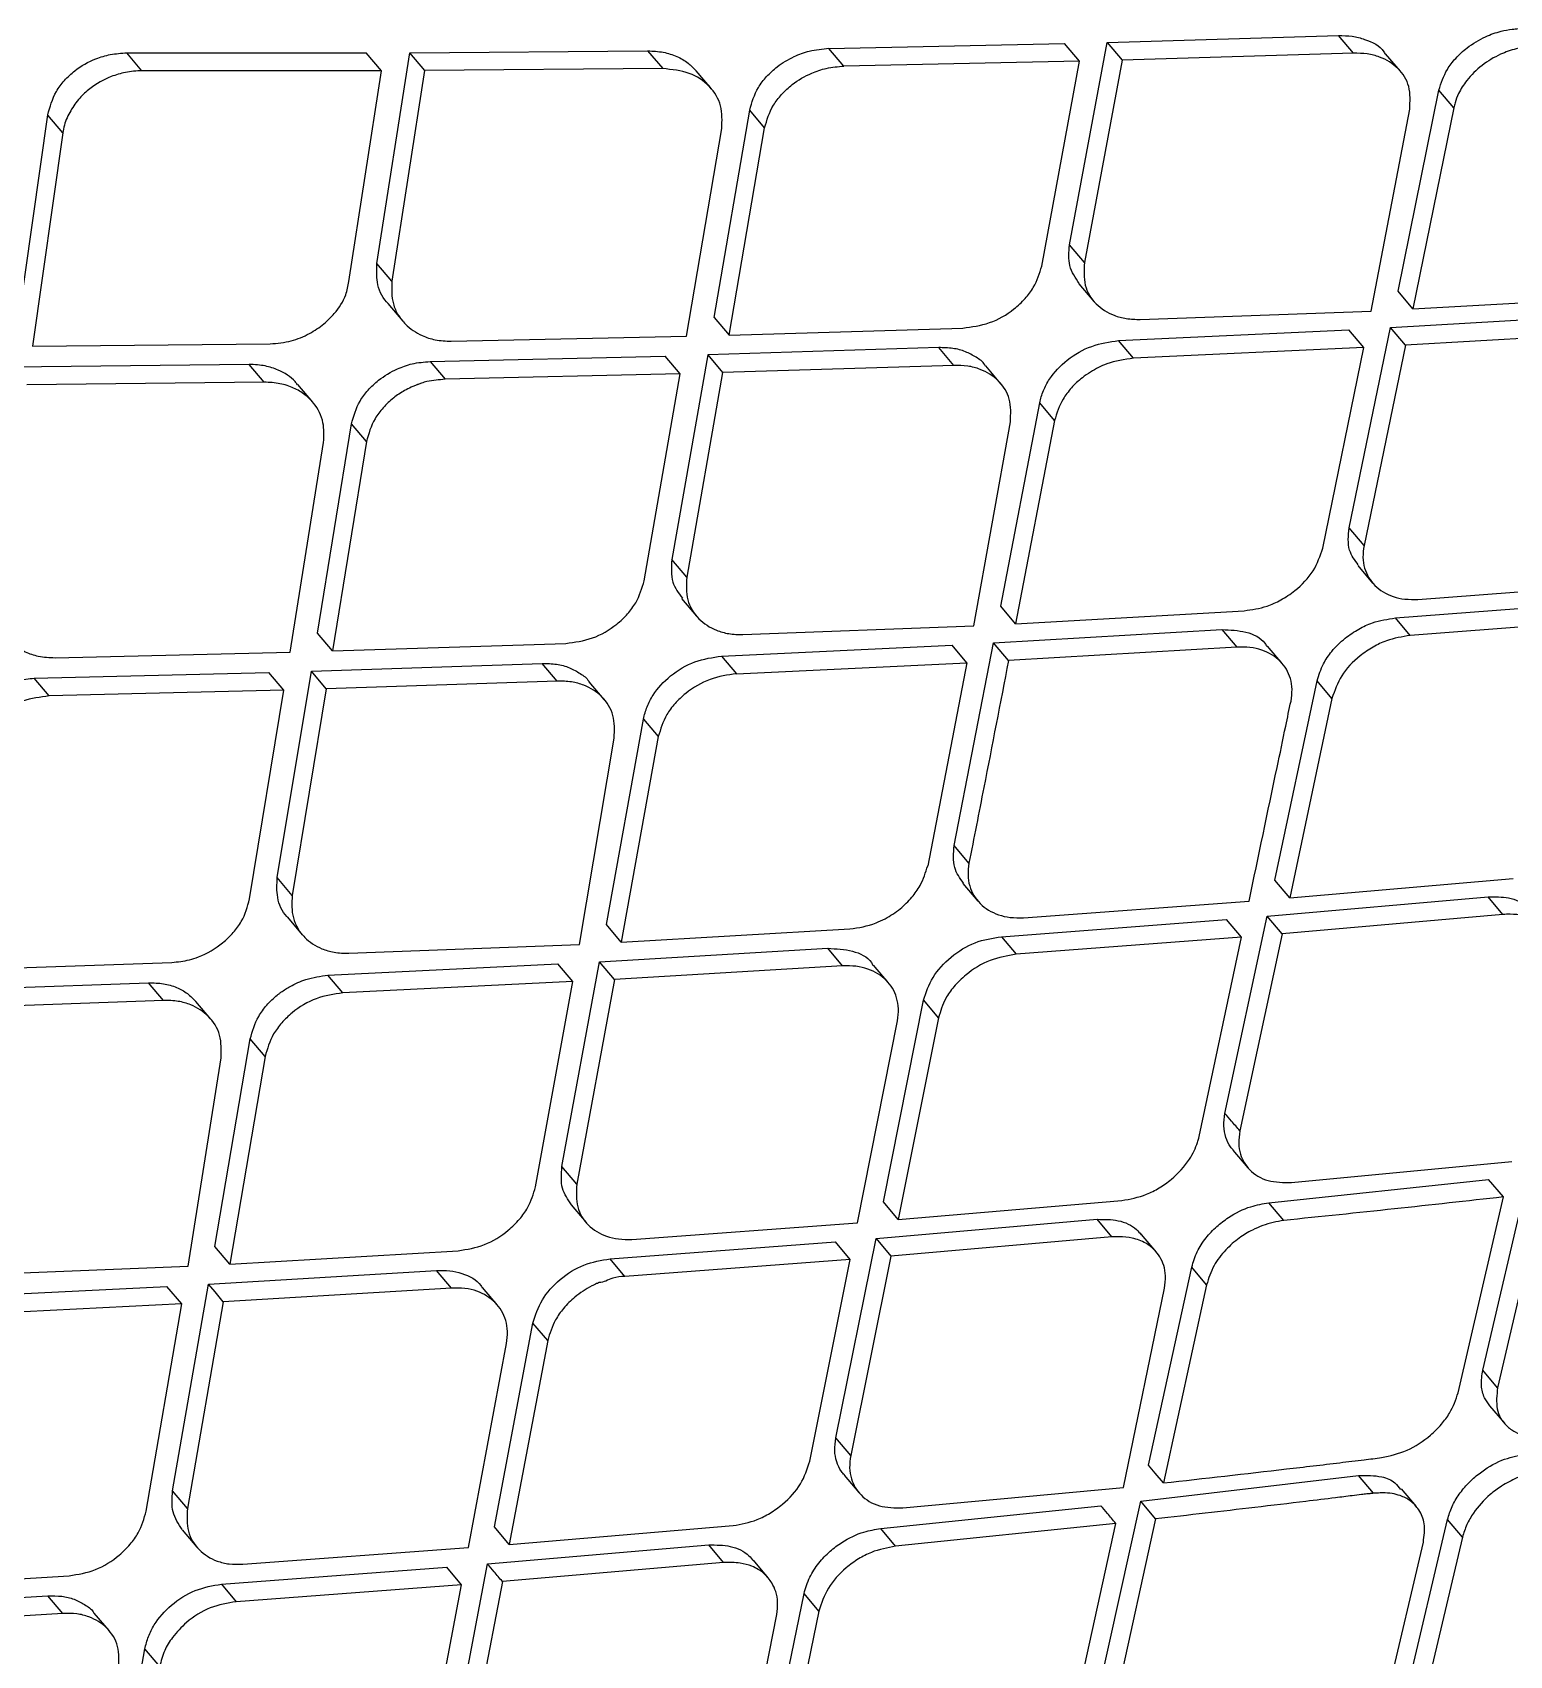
# Model space of a CAD drawing. Extents: x 0 to 84, y -21 to 126.
# Drawn here: x 14.292 to 15.33, y 67.292 to 68.433 of the extents above; entities that cross this region are included whole.
import ezdxf

# ---------------------------------------------------------------- set-up
doc = ezdxf.new("R2010")
doc.units = 0
doc.header["$MEASUREMENT"] = 0
doc.layers.add('1', color=4, linetype='Continuous')

# ---------------------------------------------------------------- blocks, each defined once
blk = doc.blocks.new('PRODIGY')
at = {"layer": '1', "color": 3, "linetype": 'Continuous', "lineweight": 25}
for p, q in [((14.852, 68.4218), (15.0175, 68.4252)), ((15.028, 68.4128), (15.0175, 68.4252)), ((15.021, 68.2837), (15.0474, 68.426)), ((15.0474, 68.426), (15.2101, 68.4309)), ((15.0475, 68.426), (15.058, 68.4135)), ((15.2206, 68.4184), (15.2101, 68.4309)), ((14.3586, 68.4187), (14.5269, 68.4187)), ((14.3692, 68.4061), (14.3586, 68.4186)), ((14.5375, 68.4061), (14.5269, 68.4187)), ((14.5344, 68.2707), (14.5574, 68.4188)), ((14.5574, 68.4188), (14.7246, 68.4201)), ((14.568, 68.4063), (14.5574, 68.4188)), ((14.7246, 68.4201), (14.7352, 68.4076)), ((14.8625, 68.4094), (14.852, 68.4218)), ((15.028, 68.4128), (14.8625, 68.4094)), ((15.0016, 68.2688), (15.028, 68.4128)), ((15.058, 68.4135), (15.0315, 68.2712)), ((15.2206, 68.4184), (15.058, 68.4135)), ((15.2536, 68.4057), (15.243, 68.4181)), ((14.5375, 68.4061), (14.3692, 68.4061)), ((14.5147, 68.2579), (14.5375, 68.4061)), ((14.5679, 68.4063), (14.5449, 68.2583)), ((14.7352, 68.4076), (14.5679, 68.4063)), ((14.7694, 68.3934), (14.7587, 68.4061)), ((15.252, 68.2511), (15.2807, 68.3924)), ((15.2912, 68.38), (15.2807, 68.3924)), ((14.7714, 68.2327), (14.7963, 68.3785)), ((14.8068, 68.366), (14.7963, 68.3784)), ((15.2331, 68.2372), (15.2601, 68.3791)), ((15.2912, 68.38), (15.2624, 68.2387)), ((14.2817, 68.225), (14.3031, 68.375)), ((14.3137, 68.3624), (14.3031, 68.3749)), ((14.7819, 68.2203), (14.8068, 68.366)), ((14.3137, 68.3624), (14.2923, 68.2125)), ((14.752, 68.2195), (14.7767, 68.3655)), ((15.0315, 68.2712), (15.021, 68.2837)), ((14.5449, 68.2583), (14.5344, 68.2707)), ((15.0277, 68.2564), (15.0382, 68.244)), ((14.5421, 68.2424), (14.5525, 68.23)), ((15.2624, 68.2387), (15.252, 68.2511)), ((15.2624, 68.2387), (15.4231, 68.2478)), ((14.7714, 68.2327), (14.7819, 68.2203)), ((15.0708, 68.2313), (15.2331, 68.2372)), ((15.2467, 68.2255), (15.4072, 68.2349)), ((14.5866, 68.216), (14.752, 68.2195)), ((14.7819, 68.2203), (14.9461, 68.2252)), ((15.0555, 68.2164), (15.2174, 68.224)), ((15.2279, 68.2116), (15.2174, 68.224)), ((15.2176, 68.0848), (15.2467, 68.2255)), ((15.2572, 68.2131), (15.2467, 68.2255)), ((15.4176, 68.2225), (15.2572, 68.2131)), ((14.2923, 68.2125), (14.4593, 68.2141)), ((14.7668, 68.2063), (14.7416, 68.0625)), ((14.9292, 68.2115), (14.7668, 68.2063)), ((14.7668, 68.2063), (14.7773, 68.1939)), ((14.9397, 68.199), (14.9292, 68.2115)), ((15.066, 68.204), (15.0555, 68.2164)), ((15.2279, 68.2116), (15.066, 68.204)), ((15.199, 68.0705), (15.2279, 68.2116)), ((15.2572, 68.2131), (15.228, 68.0724)), ((14.4446, 68.1996), (14.2778, 68.1978)), ((14.4552, 68.1871), (14.4446, 68.1996)), ((14.5717, 68.2017), (14.7369, 68.2055)), ((14.5717, 68.2017), (14.5822, 68.1893)), ((14.7474, 68.193), (14.7369, 68.2055)), ((14.9397, 68.199), (14.7773, 68.1939)), ((14.9728, 68.1861), (14.9623, 68.1986)), ((14.4552, 68.1871), (14.2884, 68.1853)), ((14.4893, 68.1731), (14.4788, 68.1855)), ((14.7474, 68.193), (14.5822, 68.1893)), ((14.7222, 68.0476), (14.7474, 68.193)), ((14.7773, 68.1939), (14.7521, 68.0501)), ((14.9727, 68.0298), (15.0001, 68.1727)), ((15.0106, 68.1602), (15.0001, 68.1726)), ((15.0106, 68.1602), (14.9832, 68.0174)), ((14.4927, 68.0107), (14.5165, 68.1578)), ((14.527, 68.1454), (14.5165, 68.1578)), ((14.9539, 68.0159), (14.9795, 68.1593)), ((14.4733, 67.9974), (14.4969, 68.1448)), ((14.527, 68.1454), (14.5032, 67.9983)), ((15.228, 68.0724), (15.2176, 68.0848)), ((14.7521, 68.0501), (14.7416, 68.0625)), ((15.2236, 68.0584), (15.234, 68.046)), ((15.2659, 68.0345), (15.4243, 68.0463)), ((14.7485, 68.0351), (14.759, 68.0227)), ((14.9832, 68.0174), (14.9727, 68.0298)), ((14.9832, 68.0174), (15.1438, 68.0265)), ((15.2501, 68.0215), (15.4082, 68.0336)), ((14.7916, 68.0098), (14.9539, 68.0159)), ((14.9677, 68.0039), (15.1282, 68.0133)), ((15.1282, 68.0133), (15.1386, 68.0009)), ((15.2605, 68.0091), (15.2501, 68.0215)), ((15.4187, 68.0212), (15.2605, 68.0091)), ((14.5032, 67.9983), (14.4927, 68.0107)), ((14.5032, 67.9983), (14.6671, 68.0035)), ((14.7766, 67.9946), (14.9385, 68.0023)), ((14.9489, 67.9899), (14.9385, 68.0023)), ((14.94, 67.8615), (14.9677, 68.0039)), ((14.9782, 67.9915), (14.9677, 68.0039)), ((15.1386, 68.0009), (14.9782, 67.9915)), ((15.1707, 67.9892), (15.1602, 68.0017)), ((14.3082, 67.9935), (14.4733, 67.9974)), ((14.4883, 67.984), (14.6505, 67.9895)), ((14.6609, 67.9771), (14.6505, 67.9895)), ((14.7766, 67.9946), (14.7871, 67.9822)), ((14.7871, 67.9822), (14.9489, 67.9899)), ((14.9489, 67.9899), (14.9214, 67.8473)), ((14.2936, 67.979), (14.4584, 67.9832)), ((14.3041, 67.9666), (14.2936, 67.979)), ((14.469, 67.9707), (14.4585, 67.9832)), ((14.4643, 67.8389), (14.4883, 67.984)), ((14.4988, 67.9716), (14.4883, 67.984)), ((14.469, 67.9707), (14.3041, 67.9666)), ((14.4449, 67.8239), (14.469, 67.9707)), ((14.4988, 67.9716), (14.4748, 67.8264)), ((14.6609, 67.9771), (14.4988, 67.9716)), ((14.6941, 67.9641), (14.6836, 67.9765)), ((15.1654, 67.8371), (15.1951, 67.9773)), ((15.2055, 67.9649), (15.1951, 67.9773)), ((15.2055, 67.9649), (15.1759, 67.8247)), ((14.6956, 67.8059), (14.7216, 67.9503)), ((14.7217, 67.9503), (14.7321, 67.938)), ((14.6768, 67.792), (14.7011, 67.937)), ((14.7321, 67.938), (14.706, 67.7936)), ((14.9504, 67.8491), (14.94, 67.8615)), ((14.4748, 67.8264), (14.4643, 67.8389)), ((14.9462, 67.8348), (14.9566, 67.8224)), ((15.1759, 67.8247), (15.1654, 67.8371)), ((15.1759, 67.8247), (15.3328, 67.8383)), ((14.9887, 67.8107), (15.1472, 67.8224)), ((15.16, 67.8117), (15.3152, 67.8254)), ((15.3256, 67.813), (15.3152, 67.8254)), ((14.4715, 67.8111), (14.4819, 67.7987)), ((14.9732, 67.7974), (15.1314, 67.8094)), ((15.1303, 67.6732), (15.16, 67.8117)), ((15.1418, 67.797), (15.1314, 67.8094)), ((15.1705, 67.7993), (15.16, 67.8117)), ((15.3256, 67.813), (15.1705, 67.7993)), ((14.706, 67.7936), (14.6956, 67.8059)), ((14.706, 67.7936), (14.8666, 67.8028)), ((14.9732, 67.7974), (14.9836, 67.785)), ((15.1418, 67.797), (14.9836, 67.785)), ((15.1121, 67.6569), (15.1418, 67.797)), ((15.1705, 67.7993), (15.1408, 67.6609)), ((14.5146, 67.7857), (14.6767, 67.792)), ((14.6908, 67.7798), (14.8512, 67.7892)), ((14.8616, 67.7768), (14.8512, 67.7892)), ((14.2267, 67.7737), (14.3903, 67.7793)), ((14.4999, 67.7703), (14.6616, 67.7782)), ((14.672, 67.7658), (14.6616, 67.7782)), ((14.6644, 67.6358), (14.6908, 67.7798)), ((14.7013, 67.7674), (14.6908, 67.7797)), ((14.8616, 67.7768), (14.7013, 67.7674)), ((14.8939, 67.765), (14.8834, 67.7774)), ((14.212, 67.7592), (14.3739, 67.765)), ((14.3844, 67.7526), (14.3739, 67.765)), ((14.5103, 67.7579), (14.4999, 67.7703)), ((14.672, 67.7658), (14.5103, 67.7579)), ((14.6458, 67.6216), (14.672, 67.7658)), ((14.7013, 67.7674), (14.6748, 67.6234)), ((14.3844, 67.7526), (14.2225, 67.7468)), ((14.4176, 67.7395), (14.4071, 67.7519)), ((14.8903, 67.6109), (14.9185, 67.7527)), ((14.929, 67.7403), (14.9186, 67.7527)), ((14.8721, 67.5963), (14.9001, 67.7383)), ((14.929, 67.7403), (14.9007, 67.5985)), ((14.4205, 67.5797), (14.4453, 67.7255)), ((14.4558, 67.7132), (14.4453, 67.7255)), ((14.4017, 67.5657), (14.4248, 67.7122)), ((14.4558, 67.7132), (14.4309, 67.5673)), ((15.1359, 67.6474), (15.1463, 67.635)), ((14.6748, 67.6234), (14.6644, 67.6358)), ((15.177, 67.6245), (15.3318, 67.6394)), ((15.1611, 67.6103), (15.3156, 67.6268)), ((15.3114, 67.4927), (15.3435, 67.63)), ((15.326, 67.6144), (15.3156, 67.6268)), ((15.2942, 67.4768), (15.326, 67.6144)), ((15.3539, 67.6176), (15.3219, 67.4803)), ((14.6709, 67.6088), (14.6813, 67.5965)), ((14.9007, 67.5985), (14.8903, 67.6109)), ((14.9007, 67.5985), (15.0578, 67.6119)), ((15.1716, 67.5979), (15.1611, 67.6103)), ((14.7135, 67.5846), (14.8721, 67.5963)), ((14.8851, 67.5852), (15.0405, 67.5987)), ((15.0509, 67.5863), (15.0405, 67.5987)), ((14.4309, 67.5673), (14.4205, 67.5797)), ((14.6982, 67.571), (14.8565, 67.5829)), ((14.8669, 67.5705), (14.8565, 67.5829)), ((14.8568, 67.4451), (14.8851, 67.5852)), ((14.8851, 67.5852), (14.8956, 67.5728)), ((15.0509, 67.5863), (14.8956, 67.5728)), ((15.0821, 67.5757), (15.0717, 67.5881)), ((14.4309, 67.5673), (14.5914, 67.5766)), ((14.7086, 67.5586), (14.6982, 67.5709)), ((14.8669, 67.5705), (14.7086, 67.5586)), ((14.8386, 67.4288), (14.8669, 67.5705)), ((14.8956, 67.5728), (14.8673, 67.4327)), ((14.2398, 67.5592), (14.4017, 67.5657)), ((14.416, 67.5532), (14.5763, 67.5628)), ((14.5867, 67.5504), (14.5763, 67.5628)), ((15.0766, 67.4258), (15.107, 67.5651)), ((15.1174, 67.5527), (15.107, 67.5651)), ((14.2252, 67.5435), (14.3867, 67.5516)), ((14.3972, 67.5392), (14.3867, 67.5516)), ((14.3908, 67.4078), (14.416, 67.5532)), ((14.5867, 67.5504), (14.4264, 67.5408)), ((14.619, 67.5384), (14.6086, 67.5508)), ((15.0591, 67.4103), (15.0878, 67.5502)), ((15.1174, 67.5527), (15.087, 67.4134)), ((14.3972, 67.5392), (14.2357, 67.5311)), ((14.3722, 67.3936), (14.3972, 67.5392)), ((14.4264, 67.5408), (14.4012, 67.3954)), ((14.617, 67.3825), (14.644, 67.5258)), ((14.6544, 67.5135), (14.644, 67.5258)), ((14.5988, 67.3679), (14.6255, 67.5115)), ((14.6544, 67.5135), (14.6274, 67.3701)), ((15.3219, 67.4803), (15.3114, 67.4927)), ((15.3163, 67.4676), (15.3267, 67.4553)), ((14.8673, 67.4327), (14.8568, 67.4451)), ((14.8627, 67.4189), (14.8731, 67.4066)), ((15.0711, 67.4005), (15.2242, 67.4186)), ((15.2346, 67.4062), (15.2242, 67.4186)), ((14.4012, 67.3954), (14.3908, 67.4078)), ((14.9039, 67.3958), (15.0591, 67.4103)), ((15.2648, 67.3968), (15.2543, 67.4092)), ((14.8884, 67.3813), (15.0431, 67.3974)), ((15.0404, 67.2615), (15.0711, 67.4005)), ((15.0815, 67.3881), (15.0711, 67.4005)), ((15.0535, 67.385), (14.8988, 67.3689)), ((15.0231, 67.2458), (15.0535, 67.385)), ((15.0815, 67.3881), (15.0509, 67.2491)), ((15.2543, 67.2508), (15.2867, 67.3878)), ((15.2972, 67.3753), (15.2867, 67.3877)), ((14.3975, 67.3805), (14.4079, 67.3682)), ((14.6274, 67.3701), (14.617, 67.3825)), ((14.6274, 67.3701), (14.7846, 67.3834)), ((14.8988, 67.3689), (14.8884, 67.3813)), ((15.2972, 67.3753), (15.2648, 67.2384)), ((14.4402, 67.3562), (14.5988, 67.3679)), ((14.6121, 67.3565), (14.7676, 67.3698)), ((14.778, 67.3575), (14.7676, 67.3698)), ((15.2375, 67.2345), (15.2697, 67.3717)), ((14.4251, 67.3423), (14.5835, 67.3542)), ((14.5939, 67.3418), (14.5835, 67.3542)), ((14.5851, 67.2149), (14.6121, 67.3565)), ((14.778, 67.3575), (14.6225, 67.3441)), ((14.8094, 67.3466), (14.7989, 67.359)), ((14.1579, 67.3386), (14.3182, 67.3481)), ((14.4251, 67.3423), (14.4355, 67.3299)), ((14.5939, 67.3418), (14.4355, 67.3299)), ((14.5668, 67.1986), (14.5939, 67.3418)), ((14.6225, 67.3441), (14.5955, 67.2025)), ((14.1431, 67.3243), (14.3032, 67.334)), ((14.3137, 67.3217), (14.3032, 67.334)), ((14.8055, 67.1948), (14.8345, 67.3357)), ((14.845, 67.3233), (14.8345, 67.3357)), ((14.3137, 67.3217), (14.1535, 67.3119)), ((14.3461, 67.3096), (14.3357, 67.3219)), ((14.7879, 67.1794), (14.8153, 67.3208)), ((14.845, 67.3233), (14.8159, 67.1824)), ((14.3455, 67.1519), (14.3713, 67.2967)), ((14.3817, 67.2844), (14.3713, 67.2967))]:
    blk.add_line(p, q, dxfattribs=at)
at = {"layer": '1', "color": 3, "linetype": 'Continuous', "lineweight": 25, "flags": 128}
for points in [[(14.4264, 67.5408), (14.4206, 67.5478), (14.416, 67.5532)], [(15.087, 67.4134), (15.0812, 67.4203), (15.0766, 67.4258)]]:
    blk.add_lwpolyline(points, dxfattribs=at)
at = {"layer": '1', "color": 3, "linetype": 'Continuous', "lineweight": 25}
for points, knots in [([(15.2807, 68.3924), (15.2822, 68.3974), (15.2847, 68.4052), (15.2924, 68.4152), (15.3012, 68.4233), (15.3122, 68.43), (15.3232, 68.4338), (15.331, 68.4353), (15.335, 68.4356), (15.3365, 68.4357)], [0, 0, 0, 0, 0.227619, 0.358252, 0.49966, 0.691102, 0.838423, 0.941412, 1, 1, 1, 1]), ([(15.2101, 68.4309), (15.2133, 68.4308), (15.2198, 68.4307), (15.2311, 68.4276), (15.2398, 68.4235), (15.2425, 68.4184), (15.2427, 68.4179)], [0, 0, 0, 0, 0.244992, 0.485452, 0.950755, 1, 1, 1, 1]), ([(15.347, 68.4232), (15.3455, 68.4231), (15.3415, 68.4229), (15.3337, 68.4214), (15.3227, 68.4176), (15.3105, 68.4102), (15.3005, 68.4004), (15.2947, 68.3911), (15.2921, 68.3847), (15.2914, 68.3812), (15.2912, 68.38)], [0, 0, 0, 0, 0.057753, 0.160399, 0.307816, 0.499821, 0.696551, 0.845599, 0.946733, 1, 1, 1, 1]), ([(14.3031, 68.375), (14.3046, 68.3806), (14.3069, 68.3893), (14.3146, 68.3994), (14.3235, 68.4079), (14.3347, 68.4141), (14.3474, 68.418), (14.3547, 68.4184), (14.3586, 68.4187)], [0, 0, 0, 0, 0.244253, 0.370462, 0.499063, 0.716179, 0.849853, 1, 1, 1, 1]), ([(14.7246, 68.4201), (14.7284, 68.4199), (14.7356, 68.4196), (14.7452, 68.4164), (14.7531, 68.412), (14.7569, 68.4079), (14.7586, 68.406)], [0, 0, 0, 0, 0.27381, 0.534919, 0.783409, 1, 1, 1, 1]), ([(14.7963, 68.3785), (14.7979, 68.3839), (14.8003, 68.3922), (14.8081, 68.4022), (14.8163, 68.4099), (14.8266, 68.416), (14.8391, 68.4207), (14.8474, 68.4214), (14.852, 68.4219)], [0, 0, 0, 0, 0.23957, 0.367076, 0.499194, 0.674268, 0.818404, 1, 1, 1, 1]), ([(15.2601, 68.3791), (15.2604, 68.3845), (15.261, 68.3953), (15.2528, 68.4083), (15.2415, 68.4153), (15.2303, 68.4183), (15.2239, 68.4184), (15.2206, 68.4184)], [0, 0, 0, 0, 0.252516, 0.499272, 0.73559, 0.864383, 1, 1, 1, 1]), ([(14.3692, 68.4061), (14.3653, 68.4059), (14.358, 68.4054), (14.3454, 68.4016), (14.3342, 68.3953), (14.3249, 68.3867), (14.3187, 68.3779), (14.3149, 68.3697), (14.314, 68.3642), (14.3137, 68.3624)], [0, 0, 0, 0, 0.149782, 0.283218, 0.500362, 0.626186, 0.769611, 0.922157, 1, 1, 1, 1]), ([(14.7767, 68.3655), (14.7769, 68.3709), (14.7774, 68.3819), (14.7688, 68.3958), (14.7544, 68.4056), (14.7417, 68.4069), (14.7352, 68.4076)], [0, 0, 0, 0, 0.242429, 0.489326, 0.741576, 1, 1, 1, 1]), ([(14.8068, 68.366), (14.8084, 68.3714), (14.8109, 68.3797), (14.8186, 68.3897), (14.8273, 68.3978), (14.8382, 68.4041), (14.8507, 68.4084), (14.8584, 68.409), (14.8625, 68.4094)], [0, 0, 0, 0, 0.239591, 0.367248, 0.498885, 0.699403, 0.837291, 1, 1, 1, 1]), ([(17.1706, 68.3144), (17.1701, 68.314), (17.1666, 68.3109), (17.155, 68.3004), (17.1135, 68.2631), (16.9586, 68.1238), (16.3553, 67.5824), (15.1613, 66.5136), (14.0995, 65.5331), (13.488, 64.9684)], [0, 0, 0, 0, 0.000353, 0.002828, 0.009436, 0.033986, 0.128384, 0.498019, 1, 1, 1, 1]), ([(9.9071, 61.4994), (10.0344, 61.6178), (10.2936, 61.8591), (10.674, 62.2138), (11.0381, 62.5536), (11.3708, 62.8642), (11.6721, 63.1456), (11.9421, 63.3978), (12.2073, 63.6454), (12.4768, 63.8969), (12.7617, 64.1627), (13.0468, 64.4283), (13.3194, 64.6822), (13.5794, 64.9241), (13.829, 65.1563), (14.0937, 65.4023), (14.3852, 65.673), (14.7122, 65.9766), (15.0677, 66.3063), (15.4502, 66.6609), (15.8584, 67.0394), (16.2987, 67.448), (16.7561, 67.8725), (17.0665, 68.1614), (17.2195, 68.3038)], [0, 0, 0, 0, 0.052205, 0.106329, 0.156158, 0.201702, 0.242965, 0.279941, 0.312633, 0.351893, 0.390616, 0.429625, 0.468921, 0.502488, 0.536262, 0.571311, 0.611052, 0.65574, 0.705379, 0.756722, 0.812476, 0.872629, 0.937199, 1, 1, 1, 1]), ([(15.0279, 68.2565), (15.0252, 68.2605), (15.0198, 68.2685), (15.0206, 68.2786), (15.021, 68.2837)], [0, 0, 0, 0, 0.503601, 1, 1, 1, 1]), ([(14.5422, 68.2425), (14.5418, 68.2429), (14.5378, 68.2469), (14.5338, 68.2565), (14.5342, 68.2663), (14.5344, 68.2707)], [0, 0, 0, 0, 0.0559815, 0.564612, 1, 1, 1, 1]), ([(14.9461, 68.2252), (14.9524, 68.2261), (14.9651, 68.2277), (14.9802, 68.2365), (14.9899, 68.2456), (14.9976, 68.2557), (15, 68.2637), (15.0016, 68.2688)], [0, 0, 0, 0, 0.249706, 0.499317, 0.638439, 0.768406, 1, 1, 1, 1]), ([(15.0315, 68.2712), (15.0312, 68.2658), (15.0306, 68.255), (15.0387, 68.2417), (15.0499, 68.2346), (15.061, 68.2315), (15.0674, 68.2313), (15.0708, 68.2313)], [0, 0, 0, 0, 0.249242, 0.499242, 0.733655, 0.862945, 1, 1, 1, 1]), ([(14.4593, 68.2141), (14.4643, 68.2145), (14.4738, 68.2154), (14.4867, 68.2208), (14.4969, 68.2276), (14.506, 68.2366), (14.5126, 68.2467), (14.5141, 68.2548), (14.5147, 68.2579)], [0, 0, 0, 0, 0.194379, 0.368926, 0.523585, 0.658427, 0.86801, 1, 1, 1, 1]), ([(14.5449, 68.2583), (14.5447, 68.2528), (14.5444, 68.2444), (14.549, 68.2344), (14.5552, 68.2263), (14.5643, 68.2202), (14.5756, 68.2165), (14.5827, 68.2161), (14.5866, 68.216)], [0, 0, 0, 0, 0.241665, 0.368802, 0.499913, 0.712313, 0.846833, 1, 1, 1, 1]), ([(14.9621, 68.1985), (14.9619, 68.1988), (14.9605, 68.2015), (14.9554, 68.2048), (14.9481, 68.2089), (14.9391, 68.2113), (14.9325, 68.2114), (14.9292, 68.2115)], [0, 0, 0, 0, 0.034774, 0.266798, 0.504978, 0.749323, 1, 1, 1, 1]), ([(15.0001, 68.1727), (15.0008, 68.1755), (15.0023, 68.1812), (15.0081, 68.1918), (15.019, 68.2035), (15.0365, 68.2136), (15.0491, 68.2155), (15.0555, 68.2164)], [0, 0, 0, 0, 0.130527, 0.257136, 0.497744, 0.749002, 1, 1, 1, 1]), ([(14.4786, 68.1854), (14.478, 68.1861), (14.4747, 68.1906), (14.4669, 68.1953), (14.4556, 68.1991), (14.4485, 68.1995), (14.4446, 68.1996)], [0, 0, 0, 0, 0.080068, 0.471964, 0.719137, 1, 1, 1, 1]), ([(14.5165, 68.1578), (14.518, 68.1633), (14.5204, 68.1717), (14.528, 68.1818), (14.5366, 68.1899), (14.5472, 68.1963), (14.5597, 68.2007), (14.5675, 68.2014), (14.5717, 68.2017)], [0, 0, 0, 0, 0.24063, 0.367488, 0.498379, 0.694733, 0.833843, 1, 1, 1, 1]), ([(14.9795, 68.1593), (14.9798, 68.1648), (14.9803, 68.1756), (14.972, 68.1887), (14.9607, 68.1958), (14.9495, 68.1989), (14.943, 68.199), (14.9397, 68.199)], [0, 0, 0, 0, 0.250828, 0.499224, 0.732588, 0.862139, 1, 1, 1, 1]), ([(15.066, 68.204), (15.0596, 68.2031), (15.0492, 68.2017), (15.0373, 68.1955), (15.0289, 68.1897), (15.0223, 68.1834), (15.0146, 68.1734), (15.0121, 68.1654), (15.0106, 68.1602)], [0, 0, 0, 0, 0.249384, 0.412082, 0.500415, 0.638386, 0.768089, 1, 1, 1, 1]), ([(14.4969, 68.1448), (14.4971, 68.1495), (14.4976, 68.1596), (14.4917, 68.171), (14.4839, 68.1787), (14.4759, 68.1834), (14.4662, 68.1866), (14.4589, 68.187), (14.4552, 68.1872)], [0, 0, 0, 0, 0.20814, 0.443367, 0.571923, 0.707543, 0.850211, 1, 1, 1, 1]), ([(14.5822, 68.1893), (14.578, 68.1888), (14.5725, 68.1883), (14.566, 68.1868), (14.5641, 68.1857), (14.5632, 68.1856), (14.5632, 68.1856), (14.5632, 68.1856), (14.5632, 68.1856), (14.5632, 68.1856), (14.5631, 68.1856), (14.5629, 68.1855), (14.5626, 68.1854), (14.5618, 68.1851), (14.5604, 68.1845), (14.5576, 68.1833), (14.5525, 68.1807), (14.5457, 68.1761), (14.5386, 68.1694), (14.5309, 68.1593), (14.5285, 68.1509), (14.527, 68.1454)], [0, 0, 0, 0, 0.167278, 0.21967, 0.251042, 0.251392, 0.251434, 0.251464, 0.251597, 0.251881, 0.252419, 0.254648, 0.259012, 0.267767, 0.28505, 0.318873, 0.383532, 0.50087, 0.631341, 0.758334, 1, 1, 1, 1]), ([(15.224, 68.0587), (15.2216, 68.062), (15.216, 68.0693), (15.217, 68.0793), (15.2176, 68.0848)], [0, 0, 0, 0, 0.447741, 1, 1, 1, 1]), ([(15.1438, 68.0265), (15.1492, 68.0273), (15.158, 68.0285), (15.17, 68.0341), (15.1817, 68.0418), (15.1936, 68.0543), (15.1972, 68.0651), (15.199, 68.0705)], [0, 0, 0, 0, 0.215952, 0.349888, 0.500894, 0.750414, 1, 1, 1, 1]), ([(15.228, 68.0724), (15.2276, 68.0696), (15.2269, 68.0641), (15.2285, 68.0541), (15.2347, 68.0434), (15.2458, 68.0368), (15.2567, 68.0343), (15.2629, 68.0345), (15.2659, 68.0345)], [0, 0, 0, 0, 0.131248, 0.258454, 0.499894, 0.744678, 0.871142, 1, 1, 1, 1]), ([(14.7416, 68.0625), (14.7412, 68.057), (14.7405, 68.0467), (14.7463, 68.039), (14.749, 68.0353)], [0, 0, 0, 0, 0.53646, 1, 1, 1, 1]), ([(14.6671, 68.0035), (14.6734, 68.0044), (14.6861, 68.0061), (14.701, 68.0149), (14.7106, 68.0241), (14.7182, 68.0342), (14.7206, 68.0424), (14.7222, 68.0476)], [0, 0, 0, 0, 0.249822, 0.499312, 0.635852, 0.764949, 1, 1, 1, 1]), ([(14.7521, 68.0501), (14.7518, 68.0447), (14.7513, 68.0337), (14.7595, 68.0204), (14.7706, 68.0132), (14.7817, 68.01), (14.7882, 68.0098), (14.7916, 68.0098)], [0, 0, 0, 0, 0.247025, 0.499238, 0.729626, 0.859917, 1, 1, 1, 1]), ([(14.2664, 68.036), (14.2662, 68.0305), (14.266, 68.0221), (14.2706, 68.0121), (14.2767, 68.0041), (14.2856, 67.9979), (14.2968, 67.994), (14.3042, 67.9937), (14.3082, 67.9935)], [0, 0, 0, 0, 0.239767, 0.367385, 0.499956, 0.700408, 0.8379, 1, 1, 1, 1]), ([(15.1282, 68.0133), (15.1339, 68.013), (15.1454, 68.0125), (15.1565, 68.0072), (15.1593, 68.0021), (15.1597, 68.0013)], [0, 0, 0, 0, 0.452243, 0.910721, 1, 1, 1, 1]), ([(15.1951, 67.9773), (15.1963, 67.9813), (15.1985, 67.9884), (15.2055, 67.9987), (15.214, 68.0071), (15.224, 68.0137), (15.2359, 68.0193), (15.2446, 68.0206), (15.2501, 68.0215)], [0, 0, 0, 0, 0.187092, 0.328276, 0.500923, 0.648699, 0.781259, 1, 1, 1, 1]), ([(15.1767, 67.9629), (15.1771, 67.9657), (15.1778, 67.9712), (15.1762, 67.9812), (15.17, 67.9918), (15.1589, 67.9984), (15.1479, 68.001), (15.1417, 68.0009), (15.1386, 68.0009)], [0, 0, 0, 0, 0.132607, 0.260273, 0.499872, 0.743417, 0.870193, 1, 1, 1, 1]), ([(15.2605, 68.0091), (15.2549, 68.0082), (15.246, 68.0068), (15.234, 68.0011), (15.2227, 67.9934), (15.211, 67.9811), (15.2074, 67.9703), (15.2055, 67.9649)], [0, 0, 0, 0, 0.227754, 0.358778, 0.500923, 0.750401, 1, 1, 1, 1]), ([(14.6505, 67.9895), (14.6539, 67.9894), (14.6606, 67.9893), (14.6698, 67.9868), (14.6772, 67.9825), (14.6821, 67.9792), (14.6834, 67.9766), (14.6835, 67.9765)], [0, 0, 0, 0, 0.257741, 0.507194, 0.748429, 0.981534, 1, 1, 1, 1]), ([(14.7216, 67.9503), (14.7224, 67.9533), (14.7238, 67.959), (14.7295, 67.9697), (14.7402, 67.9815), (14.7576, 67.9918), (14.7703, 67.9937), (14.7766, 67.9946)], [0, 0, 0, 0, 0.13121, 0.257949, 0.497222, 0.748588, 1, 1, 1, 1]), ([(14.9782, 67.9915), (14.9724, 67.9617), (14.9632, 67.9143), (14.9539, 67.8668), (14.9504, 67.8491)], [0, 0, 0, 0, 0.626408, 1, 1, 1, 1]), ([(14.2388, 67.9346), (14.2403, 67.9402), (14.2426, 67.9487), (14.2502, 67.9589), (14.2589, 67.9673), (14.2698, 67.9738), (14.2823, 67.9781), (14.2897, 67.9787), (14.2936, 67.979)], [0, 0, 0, 0, 0.242867, 0.369319, 0.498773, 0.708217, 0.84392, 1, 1, 1, 1]), ([(14.7871, 67.9822), (14.7808, 67.9813), (14.7682, 67.9795), (14.7533, 67.9706), (14.7437, 67.9615), (14.7361, 67.9514), (14.7337, 67.9432), (14.7321, 67.938)], [0, 0, 0, 0, 0.249625, 0.499694, 0.635078, 0.763951, 1, 1, 1, 1]), ([(14.3041, 67.9666), (14.2978, 67.9658), (14.285, 67.9642), (14.2702, 67.9555), (14.2608, 67.9465), (14.2532, 67.9363), (14.2508, 67.9277), (14.2493, 67.9221)], [0, 0, 0, 0, 0.249951, 0.499529, 0.628835, 0.755627, 1, 1, 1, 1]), ([(14.7011, 67.937), (14.7013, 67.9425), (14.7017, 67.9534), (14.6934, 67.9666), (14.6821, 67.9738), (14.671, 67.9769), (14.6644, 67.977), (14.6609, 67.9771)], [0, 0, 0, 0, 0.248859, 0.49919, 0.72857, 0.859131, 1, 1, 1, 1]), ([(15.1472, 67.8224), (15.1538, 67.8537), (15.1624, 67.8947), (15.1722, 67.9415), (15.1754, 67.9571), (15.1767, 67.9629)], [0, 0, 0, 0, 0.668223, 0.876171, 1, 1, 1, 1]), ([(14.9466, 67.835), (14.9441, 67.8385), (14.9386, 67.846), (14.9395, 67.8561), (14.94, 67.8615)], [0, 0, 0, 0, 0.4625138, 1, 1, 1, 1]), ([(14.8666, 67.8028), (14.8729, 67.8037), (14.8813, 67.8051), (14.8932, 67.8107), (14.9021, 67.8166), (14.9103, 67.8247), (14.9176, 67.8349), (14.9199, 67.8425), (14.9214, 67.8473)], [0, 0, 0, 0, 0.249475, 0.338549, 0.499931, 0.650675, 0.784392, 1, 1, 1, 1]), ([(14.9504, 67.8491), (14.9501, 67.8463), (14.9493, 67.8408), (14.951, 67.8306), (14.9573, 67.8199), (14.9685, 67.8132), (14.9794, 67.8106), (14.9856, 67.8107), (14.9887, 67.8107)], [0, 0, 0, 0, 0.129223, 0.255762, 0.499797, 0.742265, 0.869361, 1, 1, 1, 1]), ([(14.4716, 67.8111), (14.4714, 67.8113), (14.4676, 67.8149), (14.4636, 67.8243), (14.4641, 67.8342), (14.4643, 67.8389)], [0, 0, 0, 0, 0.025541, 0.539832, 1, 1, 1, 1]), ([(14.3903, 67.7793), (14.3944, 67.7797), (14.4007, 67.7804), (14.413, 67.7844), (14.424, 67.7908), (14.4335, 67.8), (14.4411, 67.8102), (14.4434, 67.8185), (14.4449, 67.8239)], [0, 0, 0, 0, 0.163487, 0.250589, 0.499869, 0.633894, 0.762075, 1, 1, 1, 1]), ([(14.4748, 67.8264), (14.4745, 67.821), (14.4742, 67.8127), (14.4785, 67.8031), (14.4845, 67.7951), (14.4934, 67.7893), (14.5045, 67.786), (14.5111, 67.7858), (14.5146, 67.7857)], [0, 0, 0, 0, 0.244447, 0.370901, 0.49986, 0.723918, 0.855579, 1, 1, 1, 1]), ([(15.3152, 67.8254), (15.3201, 67.8255), (15.3305, 67.8255), (15.3408, 67.8208), (15.3449, 67.8162), (15.346, 67.8149)], [0, 0, 0, 0, 0.3922055, 0.828696, 1, 1, 1, 1]), ([(15.362, 67.7775), (15.3624, 67.7804), (15.3633, 67.7861), (15.3615, 67.7956), (15.3568, 67.8034), (15.3488, 67.8094), (15.3405, 67.8125), (15.3323, 67.8133), (15.3273, 67.8131), (15.3256, 67.813)], [0, 0, 0, 0, 0.14309, 0.271198, 0.501057, 0.625847, 0.791212, 0.929716, 1, 1, 1, 1]), ([(14.9185, 67.7527), (14.9203, 67.7582), (14.9239, 67.7691), (14.9373, 67.7836), (14.9544, 67.7944), (14.9669, 67.7964), (14.9732, 67.7974)], [0, 0, 0, 0, 0.250001, 0.49999, 0.749994, 1, 1, 1, 1]), ([(14.8512, 67.7892), (14.8571, 67.7889), (14.8688, 67.7883), (14.8799, 67.7829), (14.8826, 67.7778), (14.883, 67.7771)], [0, 0, 0, 0, 0.463628, 0.925874, 1, 1, 1, 1]), ([(14.9836, 67.785), (14.9774, 67.784), (14.965, 67.7819), (14.9498, 67.7725), (14.9399, 67.7627), (14.9326, 67.7525), (14.9304, 67.7449), (14.929, 67.7403)], [0, 0, 0, 0, 0.249769, 0.49943, 0.65449, 0.789745, 1, 1, 1, 1]), ([(14.9001, 67.7383), (14.9005, 67.7412), (14.9012, 67.7467), (14.8994, 67.7569), (14.8932, 67.7676), (14.882, 67.7743), (14.871, 67.7769), (14.8648, 67.7769), (14.8616, 67.7768)], [0, 0, 0, 0, 0.130822, 0.257885, 0.499782, 0.740906, 0.868316, 1, 1, 1, 1]), ([(14.3739, 67.765), (14.3774, 67.7649), (14.3844, 67.7648), (14.3936, 67.762), (14.4014, 67.7578), (14.4052, 67.7538), (14.4071, 67.7519)], [0, 0, 0, 0, 0.266755, 0.522735, 0.767859, 1, 1, 1, 1]), ([(14.4453, 67.7255), (14.4469, 67.7309), (14.4492, 67.7392), (14.4568, 67.7494), (14.4619, 67.7544), (14.4654, 67.7572), (14.4684, 67.7594), (14.4745, 67.7633), (14.4856, 67.7684), (14.4947, 67.7696), (14.4999, 67.7703)], [0, 0, 0, 0, 0.238678, 0.366368, 0.499081, 0.513108, 0.541102, 0.63873, 0.791794, 1, 1, 1, 1]), ([(14.4248, 67.7122), (14.425, 67.7176), (14.4253, 67.7287), (14.4169, 67.7419), (14.4057, 67.7491), (14.3946, 67.7524), (14.3879, 67.7525), (14.3844, 67.7526)], [0, 0, 0, 0, 0.246671, 0.499198, 0.722611, 0.854663, 1, 1, 1, 1]), ([(14.5103, 67.7579), (14.5041, 67.757), (14.4915, 67.7551), (14.4767, 67.7462), (14.4673, 67.737), (14.4597, 67.7268), (14.4573, 67.7186), (14.4558, 67.7132)], [0, 0, 0, 0, 0.249822, 0.499621, 0.632523, 0.760484, 1, 1, 1, 1]), ([(15.1361, 67.6475), (15.1354, 67.6482), (15.1331, 67.6507), (15.1307, 67.6563), (15.129, 67.6643), (15.1299, 67.6702), (15.1303, 67.6732)], [0, 0, 0, 0, 0.103797, 0.391144, 0.689874, 1, 1, 1, 1]), ([(15.1408, 67.6609), (15.1388, 67.6632), (15.1353, 67.6673), (15.1319, 67.6714), (15.1303, 67.6732)], [0, 0, 0, 0, 0.559956, 1, 1, 1, 1]), ([(15.1408, 67.6609), (15.1403, 67.6579), (15.1395, 67.6522), (15.1412, 67.6425), (15.1471, 67.6325), (15.1598, 67.6247), (15.1713, 67.6246), (15.177, 67.6245)], [0, 0, 0, 0, 0.142078, 0.272955, 0.500394, 0.753973, 1, 1, 1, 1]), ([(15.0578, 67.6119), (15.0636, 67.613), (15.0726, 67.6146), (15.0843, 67.6207), (15.0953, 67.6284), (15.1052, 67.6395), (15.1102, 67.6498), (15.1117, 67.6551), (15.112, 67.6564), (15.1121, 67.6568), (15.1121, 67.6569), (15.1121, 67.6569), (15.1121, 67.6569)], [0, 0, 0, 0, 0.238559, 0.366738, 0.500503, 0.749397, 0.9354, 0.982954, 0.995288, 0.998588, 0.999823, 1, 1, 1, 1]), ([(14.6712, 67.609), (14.6686, 67.6127), (14.6631, 67.6203), (14.664, 67.6305), (14.6644, 67.6358)], [0, 0, 0, 0, 0.479931, 1, 1, 1, 1]), ([(14.5914, 67.5766), (14.5977, 67.5776), (14.6101, 67.5797), (14.625, 67.5889), (14.6346, 67.5984), (14.642, 67.6087), (14.6443, 67.6166), (14.6458, 67.6216)], [0, 0, 0, 0, 0.24974, 0.499401, 0.643588, 0.775198, 1, 1, 1, 1]), ([(14.6748, 67.6234), (14.6745, 67.6179), (14.6739, 67.607), (14.682, 67.594), (14.6931, 67.5871), (14.7041, 67.5845), (14.7103, 67.5846), (14.7135, 67.5846)], [0, 0, 0, 0, 0.251862, 0.499133, 0.738906, 0.86691, 1, 1, 1, 1]), ([(15.326, 67.6144), (15.3005, 67.6116), (15.2492, 67.6059), (15.1975, 67.6006), (15.1716, 67.5979)], [0, 0, 0, 0, 0.497211, 1, 1, 1, 1]), ([(15.107, 67.5651), (15.108, 67.5687), (15.1101, 67.5757), (15.1165, 67.5855), (15.1241, 67.5936), (15.1345, 67.6016), (15.1472, 67.608), (15.1569, 67.6096), (15.1611, 67.6103)], [0, 0, 0, 0, 0.168952, 0.325398, 0.469335, 0.600748, 0.825168, 1, 1, 1, 1]), ([(15.0405, 67.5987), (15.0455, 67.5987), (15.0561, 67.5987), (15.0664, 67.5938), (15.0704, 67.5892), (15.0715, 67.5879)], [0, 0, 0, 0, 0.401421, 0.840977, 1, 1, 1, 1]), ([(15.1716, 67.5979), (15.1691, 67.5975), (15.1619, 67.5963), (15.1509, 67.5923), (15.1396, 67.5854), (15.1302, 67.5771), (15.1215, 67.5658), (15.1188, 67.5572), (15.1174, 67.5527)], [0, 0, 0, 0, 0.105307, 0.306623, 0.44383, 0.605165, 0.790585, 1, 1, 1, 1]), ([(15.0878, 67.5502), (15.0882, 67.5531), (15.0889, 67.5588), (15.0872, 67.5684), (15.0823, 67.5764), (15.0742, 67.5826), (15.0658, 67.5858), (15.0576, 67.5866), (15.0526, 67.5864), (15.0509, 67.5863)], [0, 0, 0, 0, 0.140579, 0.268236, 0.500664, 0.625531, 0.790794, 0.929239, 1, 1, 1, 1]), ([(14.644, 67.5258), (14.6457, 67.5313), (14.6493, 67.5423), (14.6625, 67.557), (14.6796, 67.5678), (14.692, 67.5699), (14.6982, 67.5709)], [0, 0, 0, 0, 0.250004, 0.500006, 0.750002, 1, 1, 1, 1]), ([(14.5763, 67.5628), (14.5794, 67.5628), (14.5856, 67.5629), (14.5966, 67.5601), (14.6053, 67.5562), (14.6079, 67.5511), (14.6082, 67.5506)], [0, 0, 0, 0, 0.240475, 0.478339, 0.943976, 1, 1, 1, 1]), ([(14.7086, 67.5586), (14.7057, 67.5584), (14.6995, 67.558), (14.6938, 67.5542), (14.6901, 67.5542), (14.6896, 67.5538), (14.6879, 67.5532), (14.6822, 67.5503), (14.6739, 67.5449), (14.6655, 67.5365), (14.6582, 67.5263), (14.6558, 67.5184), (14.6544, 67.5135)], [0, 0, 0, 0, 0.116876, 0.250387, 0.250416, 0.257647, 0.271766, 0.320699, 0.500596, 0.645563, 0.777262, 1, 1, 1, 1]), ([(14.6255, 67.5115), (14.6258, 67.5143), (14.6265, 67.5199), (14.6247, 67.5301), (14.6184, 67.5409), (14.6072, 67.5478), (14.5962, 67.5505), (14.5899, 67.5504), (14.5867, 67.5504)], [0, 0, 0, 0, 0.128861, 0.255278, 0.499731, 0.737753, 0.865962, 1, 1, 1, 1]), ([(15.3165, 67.4677), (15.3151, 67.4695), (15.312, 67.4735), (15.3099, 67.4821), (15.3109, 67.4891), (15.3114, 67.4927)], [0, 0, 0, 0, 0.268114, 0.618443, 1, 1, 1, 1]), ([(15.2404, 67.4312), (15.2464, 67.4325), (15.2584, 67.4352), (15.2729, 67.4448), (15.2824, 67.4543), (15.2899, 67.4644), (15.2925, 67.472), (15.2942, 67.4768)], [0, 0, 0, 0, 0.249821, 0.49973, 0.640298, 0.770668, 1, 1, 1, 1]), ([(15.3219, 67.4803), (15.3213, 67.4751), (15.3202, 67.4649), (15.3262, 67.4547), (15.3339, 67.4491), (15.343, 67.4455), (15.3514, 67.4458), (15.3567, 67.446)], [0, 0, 0, 0, 0.24935, 0.498776, 0.634731, 0.763727, 1, 1, 1, 1]), ([(14.8629, 67.4191), (14.8621, 67.4198), (14.8597, 67.4225), (14.8572, 67.4283), (14.8556, 67.4362), (14.8564, 67.4421), (14.8568, 67.4451)], [0, 0, 0, 0, 0.119843, 0.404012, 0.697361, 1, 1, 1, 1]), ([(14.8673, 67.4327), (14.8669, 67.4298), (14.8661, 67.4241), (14.8679, 67.4142), (14.8739, 67.404), (14.8866, 67.3961), (14.8982, 67.3959), (14.9039, 67.3958)], [0, 0, 0, 0, 0.139141, 0.269088, 0.500339, 0.752553, 1, 1, 1, 1]), ([(15.087, 67.4134), (15.1159, 67.4166), (15.1573, 67.4213), (15.2042, 67.4268), (15.2265, 67.4295), (15.2363, 67.4307), (15.2404, 67.4312)], [0, 0, 0, 0, 0.562391, 0.80769, 0.919359, 1, 1, 1, 1]), ([(15.2867, 67.3878), (15.2876, 67.3908), (15.2894, 67.3967), (15.2946, 67.4054), (15.3011, 67.4133), (15.3108, 67.4219), (15.3243, 67.4301), (15.3352, 67.4325), (15.3403, 67.4336)], [0, 0, 0, 0, 0.143905, 0.28239, 0.415486, 0.543246, 0.781851, 1, 1, 1, 1]), ([(18.6647, 67.4283), (18.3332, 67.2006), (17.6736, 66.7476), (16.7295, 66.0094), (15.8109, 65.2516), (14.9176, 64.4679), (14.0492, 63.67), (13.2016, 62.8605), (12.3829, 62.0294), (11.5877, 61.1661), (11.0913, 60.5598), (10.8417, 60.2549)], [0, 0, 0, 0, 0.113392, 0.225638, 0.337341, 0.448782, 0.560232, 0.669481, 0.778832, 0.888787, 1, 1, 1, 1]), ([(14.7846, 67.3834), (14.7903, 67.3844), (14.7992, 67.386), (14.8109, 67.3921), (14.8219, 67.3999), (14.8333, 67.4124), (14.8368, 67.4233), (14.8386, 67.4288)], [0, 0, 0, 0, 0.233981, 0.363535, 0.501002, 0.750375, 1, 1, 1, 1]), ([(15.2242, 67.4186), (15.2298, 67.4187), (15.2394, 67.4188), (15.2494, 67.4146), (15.2525, 67.4104), (15.2537, 67.4087)], [0, 0, 0, 0, 0.458022, 0.784501, 1, 1, 1, 1]), ([(15.3508, 67.4212), (15.3503, 67.4211), (15.3488, 67.4208), (15.3437, 67.4198), (15.3352, 67.4172), (15.3252, 67.4118), (15.3144, 67.4038), (15.3059, 67.3944), (15.2998, 67.3839), (15.2981, 67.3783), (15.2972, 67.3753)], [0, 0, 0, 0, 0.02351, 0.067619, 0.217914, 0.374713, 0.501145, 0.730629, 0.860423, 1, 1, 1, 1]), ([(14.3976, 67.3806), (14.395, 67.3846), (14.3896, 67.3924), (14.3904, 67.4027), (14.3908, 67.4078)], [0, 0, 0, 0, 0.501026, 1, 1, 1, 1]), ([(15.0535, 67.385), (15.0516, 67.3874), (15.0481, 67.3915), (15.0446, 67.3956), (15.0431, 67.3974)], [0, 0, 0, 0, 0.559998, 1, 1, 1, 1]), ([(15.2346, 67.4062), (15.2341, 67.4061), (15.2333, 67.406), (15.2317, 67.4058), (15.2294, 67.4056), (15.2253, 67.4051), (15.218, 67.4042), (15.205, 67.4026), (15.1822, 67.3998), (15.1401, 67.3948), (15.1048, 67.3908), (15.0815, 67.3881)], [0, 0, 0, 0, 0.009623, 0.017118, 0.030524, 0.054592, 0.097632, 0.174537, 0.311136, 0.545497, 1, 1, 1, 1]), ([(15.2697, 67.3717), (15.2703, 67.3762), (15.2713, 67.3845), (15.2673, 67.3944), (15.2611, 67.4009), (15.2527, 67.4053), (15.2445, 67.4066), (15.2378, 67.4063), (15.2355, 67.4062), (15.2346, 67.4062)], [0, 0, 0, 0, 0.214952, 0.404331, 0.568006, 0.705995, 0.904042, 0.964764, 1, 1, 1, 1]), ([(14.3182, 67.3481), (14.3244, 67.3492), (14.3368, 67.3512), (14.3515, 67.3605), (14.361, 67.3699), (14.3684, 67.3803), (14.3707, 67.3884), (14.3722, 67.3936)], [0, 0, 0, 0, 0.249785, 0.499421, 0.638655, 0.768634, 1, 1, 1, 1]), ([(14.4012, 67.3954), (14.4009, 67.3899), (14.4004, 67.3789), (14.4085, 67.3658), (14.4196, 67.3588), (14.4306, 67.3561), (14.437, 67.3562), (14.4402, 67.3562)], [0, 0, 0, 0, 0.248863, 0.499111, 0.734432, 0.863564, 1, 1, 1, 1]), ([(14.8345, 67.3357), (14.8356, 67.3395), (14.8378, 67.3468), (14.8444, 67.357), (14.8523, 67.3653), (14.8628, 67.3732), (14.8752, 67.3792), (14.8844, 67.3807), (14.8884, 67.3813)], [0, 0, 0, 0, 0.176041, 0.337544, 0.484538, 0.616981, 0.837365, 1, 1, 1, 1]), ([(14.7676, 67.3698), (14.7727, 67.3698), (14.7835, 67.3698), (14.7939, 67.3647), (14.7978, 67.36), (14.7988, 67.3588)], [0, 0, 0, 0, 0.411572, 0.854472, 1, 1, 1, 1]), ([(14.8988, 67.3689), (14.8931, 67.3678), (14.8842, 67.3662), (14.8725, 67.3601), (14.8616, 67.3522), (14.8503, 67.3396), (14.8467, 67.3288), (14.8449, 67.3233)], [0, 0, 0, 0, 0.234772, 0.364111, 0.501108, 0.750417, 1, 1, 1, 1]), ([(14.6225, 67.3441), (14.6206, 67.3464), (14.6171, 67.3505), (14.6136, 67.3546), (14.6121, 67.3564)], [0, 0, 0, 0, 0.559997, 1, 1, 1, 1]), ([(14.8153, 67.3208), (14.8157, 67.3238), (14.8164, 67.3294), (14.8149, 67.3369), (14.8118, 67.3439), (14.8064, 67.3503), (14.7986, 67.3549), (14.7891, 67.3575), (14.782, 67.3575), (14.778, 67.3575)], [0, 0, 0, 0, 0.138242, 0.265462, 0.381635, 0.535944, 0.699707, 0.831677, 1, 1, 1, 1]), ([(14.3713, 67.2967), (14.372, 67.2996), (14.3734, 67.3054), (14.3789, 67.3162), (14.3895, 67.3282), (14.4065, 67.339), (14.4189, 67.3412), (14.4251, 67.3423)], [0, 0, 0, 0, 0.13136, 0.258098, 0.496656, 0.748209, 1, 1, 1, 1]), ([(14.3033, 67.334), (14.3065, 67.334), (14.3129, 67.3341), (14.3217, 67.3319), (14.3289, 67.328), (14.3339, 67.3248), (14.3353, 67.3221), (14.3355, 67.3218)], [0, 0, 0, 0, 0.249318, 0.493344, 0.732076, 0.965605, 1, 1, 1, 1]), ([(14.4355, 67.3299), (14.4294, 67.3289), (14.417, 67.3268), (14.4013, 67.3168), (14.391, 67.3058), (14.3844, 67.2952), (14.3826, 67.2881), (14.3817, 67.2844)], [0, 0, 0, 0, 0.249678, 0.499357, 0.685772, 0.831487, 1, 1, 1, 1]), ([(14.3528, 67.2823), (14.3531, 67.2879), (14.3536, 67.2989), (14.3455, 67.312), (14.3344, 67.3189), (14.3234, 67.3218), (14.317, 67.3217), (14.3137, 67.3217)], [0, 0, 0, 0, 0.251602, 0.499109, 0.733116, 0.862551, 1, 1, 1, 1])]:
    blk.add_open_spline(points, degree=3, knots=knots, dxfattribs=at)

msp = doc.modelspace()

# ---------------------------------------------------------------- block references
at = {"layer": '1'}
msp.add_blockref('PRODIGY', (0, 0), dxfattribs=at)

doc.saveas('drawing.dxf')
